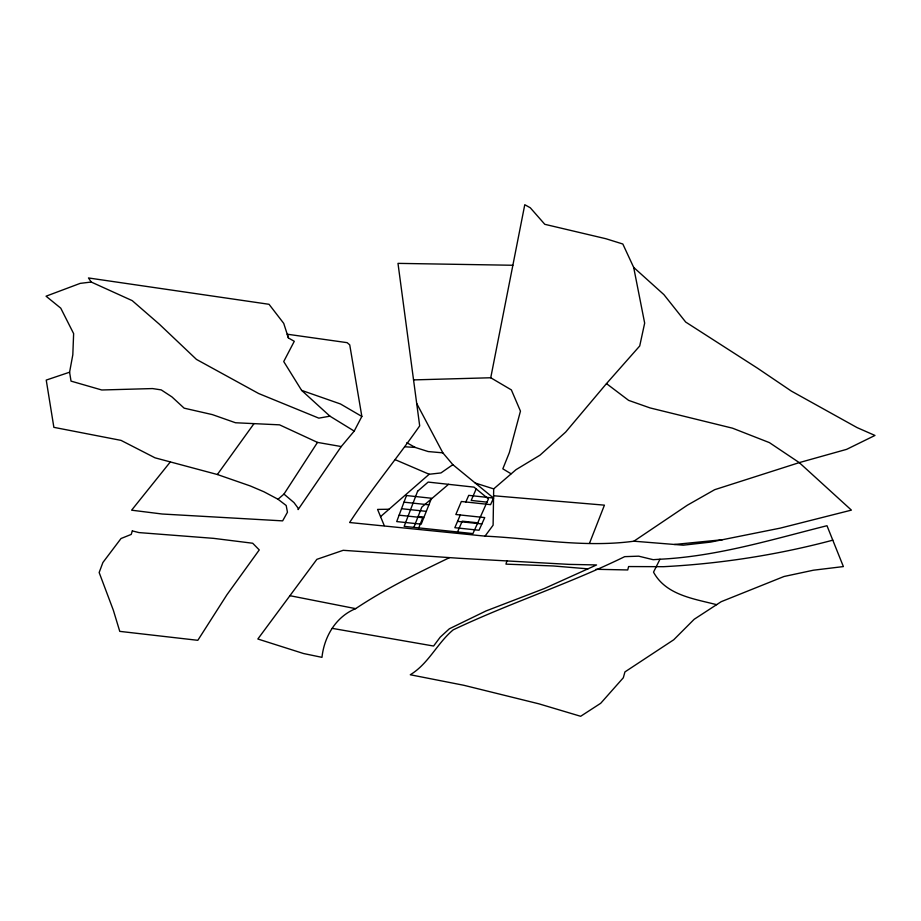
<?xml version="1.0" encoding="UTF-8"?>
<svg xmlns="http://www.w3.org/2000/svg" width="921" height="921" viewBox="0 0 921 921"><rect width="100%" height="100%" fill="white"/><g stroke="black" fill="none" stroke-linecap="round" stroke-linejoin="round"><path stroke-width="1.38" d="M512.87 265.26L397.987 263.371L419.688 425.859C396.963 458.428 371.416 489.086 349.623 522.518L485.022 536.137L493.103 525.2L493.691 488.89L516.059 469.641L539.982 455.181L565.655 432.087L606.479 383.608L639.715 345.985L644.665 323.121L633.683 267.412L622.826 244.007L605.88 238.723L544.795 224.31L530.266 207.755L524.774 204.715L490.743 377.76L511.362 389.905L520.457 411.134L509.348 452.602L502.831 468.835L511.017 473.762M354.217 431.086L341.254 446.547L317.492 442.402L279.547 424.846L235.5 422.751L212.36 414.611L184.142 408.164L171.951 396.916L161.244 389.905L152.541 388.57L101.759 389.986L71.032 381.121L69.582 372.211L72.817 354.769L73.634 333.621L60.763 308.167L46.05 296.194L80.185 283.38L91.225 282.033L132.221 300.637L159.287 324.146L196.461 359.409L258.64 393.52L318.827 418.146L329.937 416.177L354.217 431.086L361.849 416.442L349.738 344.868L347.136 342.658L287.225 334.208L288.434 337.972L294.283 341.3L283.726 361.55L301.616 390.377L329.937 416.177M506.884 560.924L505.974 564.136L553.314 565.966L587.932 568.844M413.851 527.376L421.806 507.103L448.527 484.331M589.463 543.378L604.429 505.157L493.587 495.751M418.744 527.894L423.061 517.015L418.122 516.485M460.293 514.977L454.836 527.698L479.024 530.243L484.734 517.59L455.837 514.505L461.363 501.485L490.571 504.65L493.541 498.065L452.856 464.668L442.851 452.844L416.695 403.456M465.865 501.968L468.708 495.36L493.541 498.065M457.553 531.958L462.227 521.159L477.757 522.817M476.18 488.913L471.195 500.437L487.002 502.152M659.966 559.231L653.185 559.692L638.679 556.169L624.691 556.652C568.764 584.006 509.348 603.197 453.178 629.86C437.13 643.261 428.656 663.604 410.294 674.759L463.781 685.27L538.866 703.817L580.656 716.285L600.711 703.276L623.321 677.764L624.933 671.916L673.746 639.761L694.181 619.28L721.189 601.689L784.001 576.5L813.439 570.203L843.383 566.576L826.989 525.718C771.856 539.522 717.102 556.445 659.966 559.231L653.519 572.148C665.941 595.116 693.778 598.731 716.607 604.671M69.582 372.211L46.234 380.085L53.867 427.344L121.031 440.376L155.039 457.829L217.356 474.511L250.224 485.931L263.947 491.779L278.015 499.251L283.967 494.093L317.492 442.402M341.254 446.547L298.105 509.578L298.151 508.208L293.972 502.578L283.967 494.093M217.356 474.511L254 423.637M332.297 628.375L433.595 646.035L440.215 637.159L449.333 628.801L485.931 610.98L544.311 588.542L596.566 564.953L569.097 564.377L459.107 558.276L343.188 550.309L316.87 559.335L257.845 639.001L303.596 653.542L321.97 657.341C324.227 636.653 335.751 616.805 355.644 608.643C385.392 588.807 417.443 573.138 449.54 557.619M170.42 461.812L131.611 510.188L162.154 514.01L282.643 520.872L287.456 512.226L286.189 505.502L278.015 499.251M380.557 516.635L429.186 474.257L440.952 472.934L452.856 464.668M485.022 536.137C534.537 538.486 584.398 547.937 633.89 541.203L687.342 505.215L714.684 489.684L799.267 462.618L846.652 449.344L874.95 435.449L857.06 427.586L791.358 391.091L757.58 368.239L685.696 322.062L663.891 294.605L633.683 267.412M832.768 540.143L830.397 540.811A514.194 318.01 -6.6 0 1 735.522 559.818A515.461 318.965 -6.6 0 1 663.604 566.691L628.606 566.553L627.731 569.949L595.968 569.293M722.398 539.729L674.506 544.472M413.541 379.901L490.743 377.76M389.042 509.244L377.575 509.417L384.253 525.592M405.079 446.789L415.141 447.422L428.207 451.555L442.851 452.844M633.89 541.203L683.278 545.186L710.54 542.112L780.306 528.113L851.407 510.119L799.267 462.618L769.403 442.621L732.529 428.184L650.065 407.922L628.64 400.382L606.479 383.608M403.985 502.164L428.887 504.835M401.533 508.714L426.296 511.351M399.115 515.184L423.741 517.798M457.553 521.378L481.867 523.957M289.643 595.634L355.644 608.643M493.691 488.89L475.224 483.03M301.616 390.377L340.482 403.974L361.849 416.442M395.328 459.74L429.186 474.257M406.829 442.702L415.141 447.422M91.225 282.033L88.474 277.958L269.036 304.298L283.726 323.375L288.434 337.972M132.325 530.91L131.219 534.422L121.019 538.52L102.899 562.501L99.157 572.517L113.352 610.255L119.765 631.369L197.831 640.314L226.969 594.701L259.262 549.929L252.688 543.24L213.649 538.359L138.99 532.591L132.325 530.91M406.472 495.544L396.709 521.585L421.208 524.164L431.512 498.249L406.472 495.544M417.616 491.227L404.158 526.363L472.945 533.581L488.441 498.929L473.993 487.128L428.161 482.086L417.616 491.227"/></g></svg>
